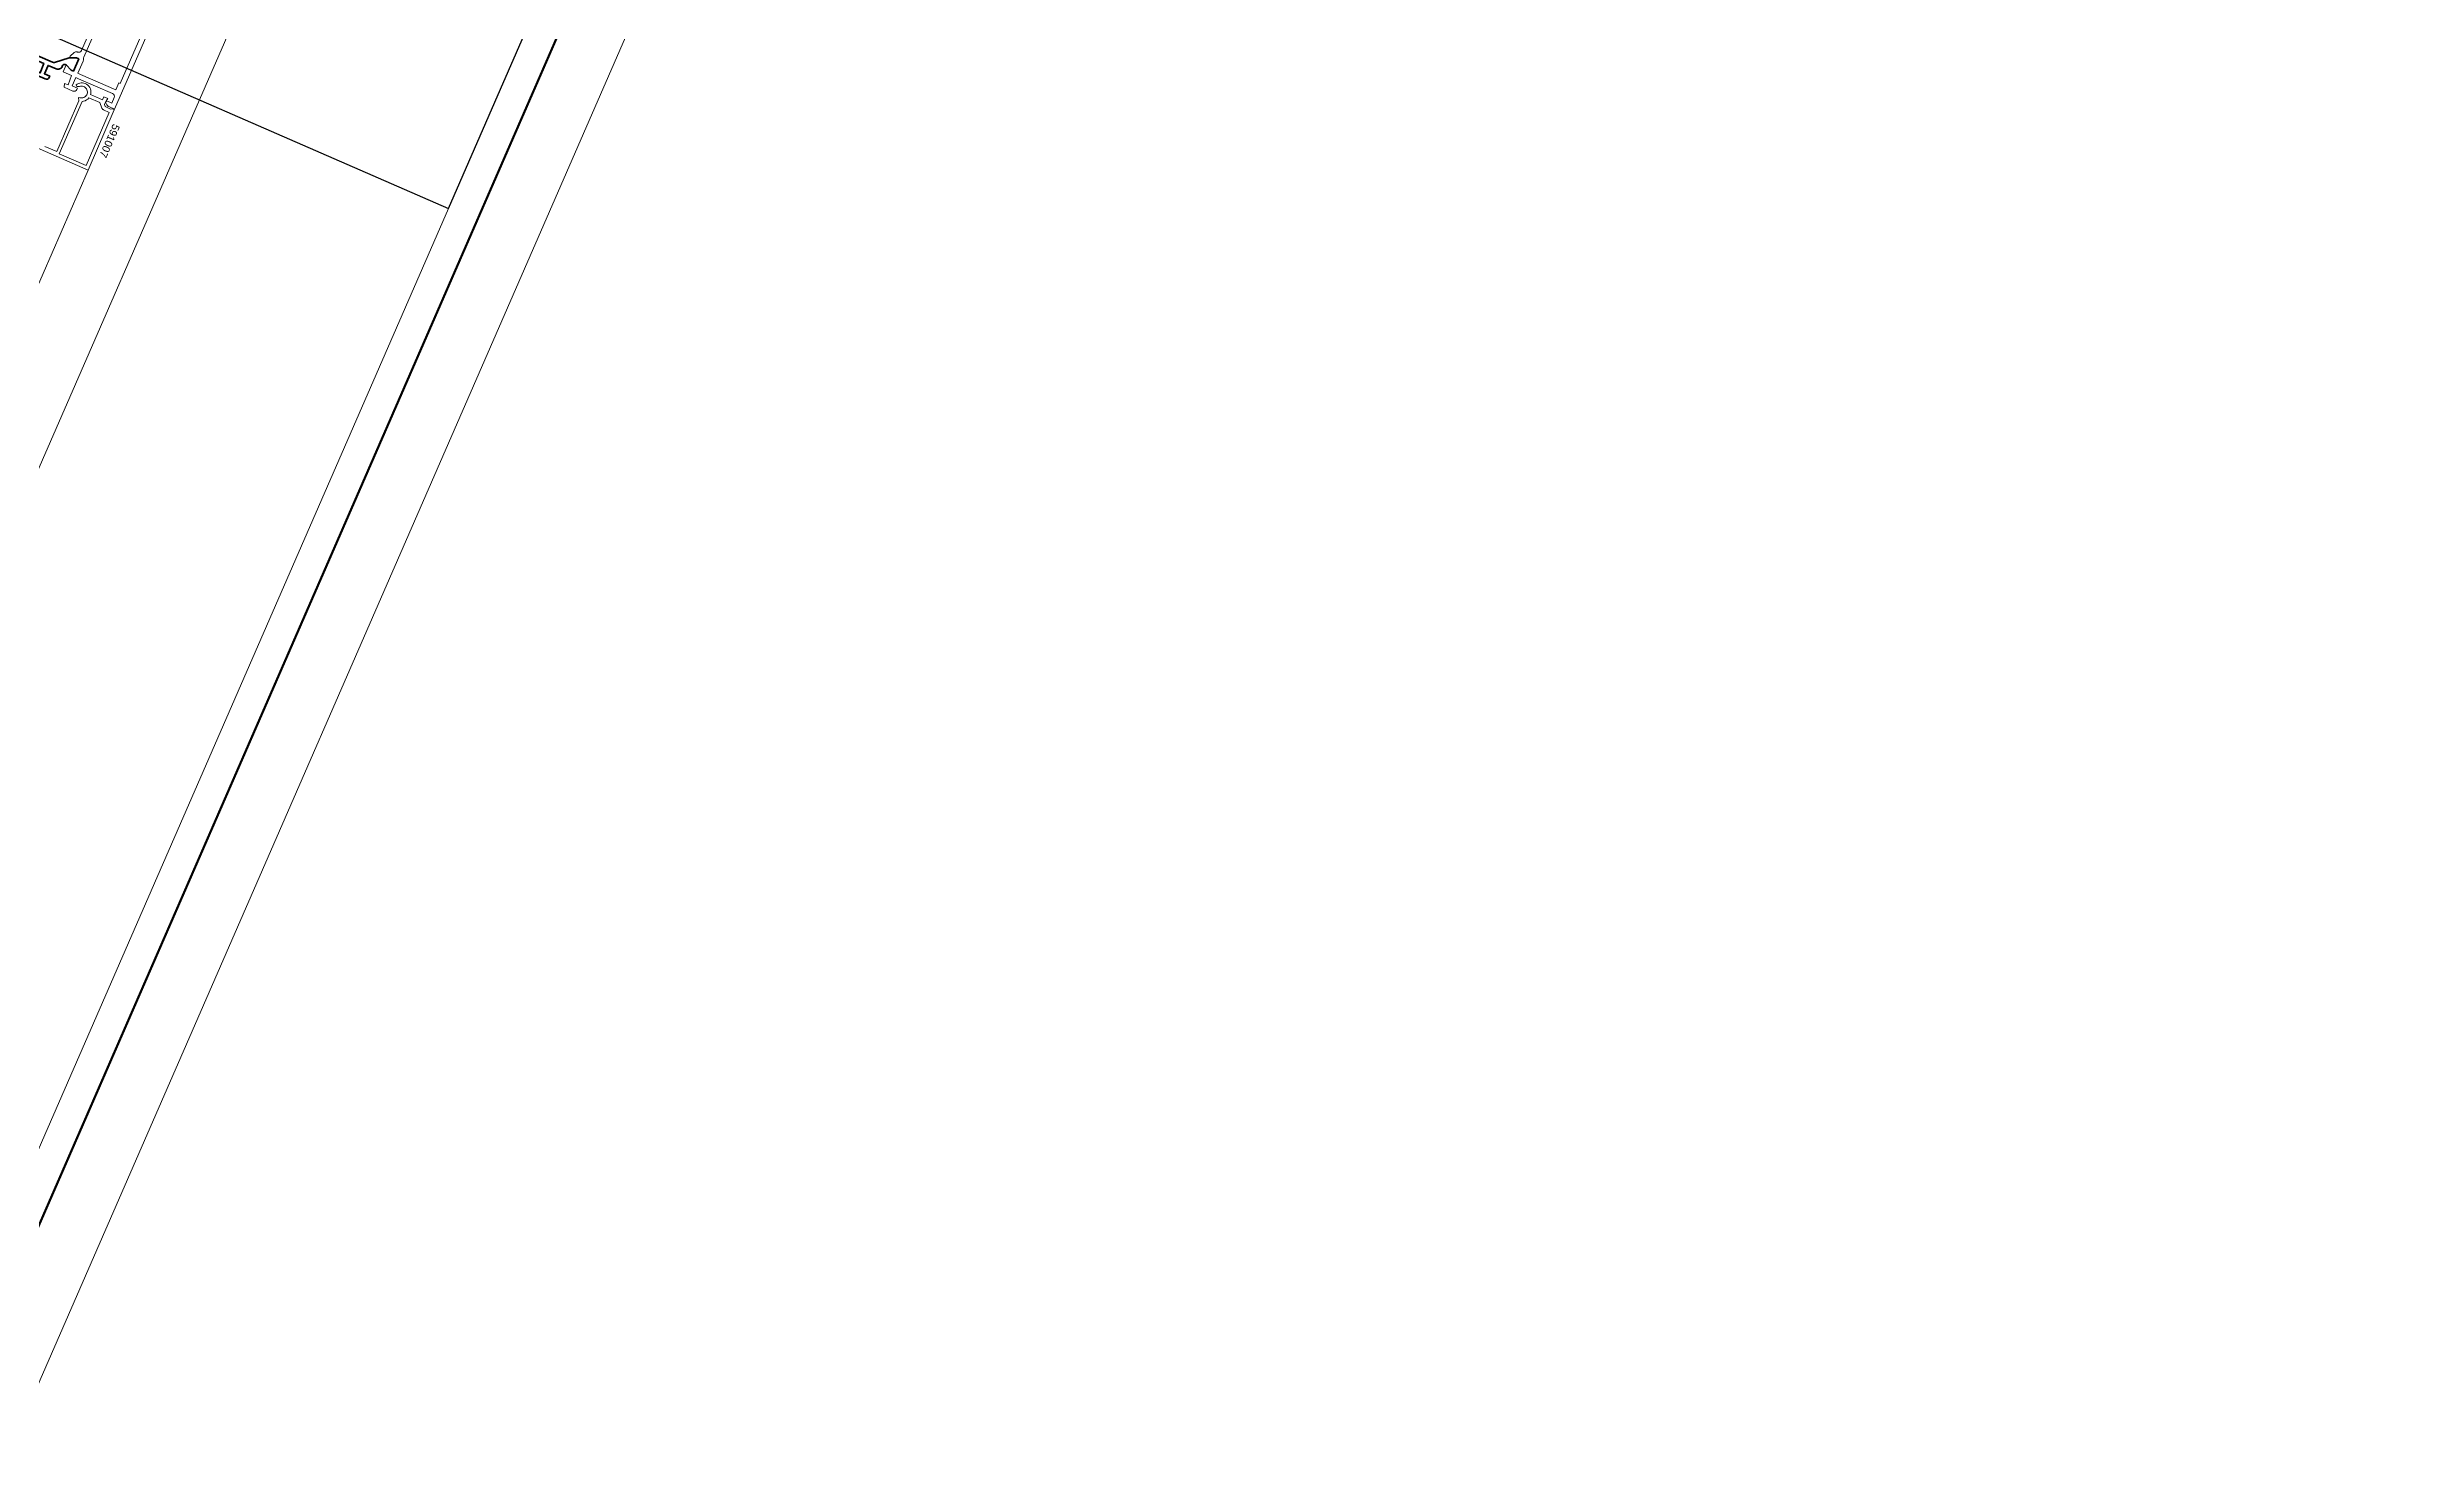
# Model space of a CAD drawing. Header units: millimetres. Extents: x -37281 to 954596, y -59787 to 956680.
# Drawn here: x 4876 to 5658, y -16921 to -16462 of the extents above; entities that cross this region are included whole.
import ezdxf
from ezdxf.enums import TextEntityAlignment as Align

# ---------------------------------------------------------------- set-up
doc = ezdxf.new("R2010")
doc.units = ezdxf.units.MM
doc.header["$MEASUREMENT"] = 0
doc.linetypes.add('Double Dashed', pattern=[1093.611073, 529.166651, -211.666656, 141.111112, -211.666656])
for name, color, linetype, lineweight in [('0_Pen_No__2', 8, 'Continuous', 15), ('0_Pen_No__6', 7, 'Continuous', 35), ('0_Pen_No__7', 7, 'Continuous', 35), ('0_Pen_No__9', 7, 'Continuous', 13), ('New_A-25-M_Curtain_Wall_Pen_No__90', 8, 'Continuous', 20), ('New_A-25-M_Wall_Ext_Pen_No__87', 8, 'Continuous', 20), ('New_ArchiCAD Windows_Pen_No__3', 7, 'Continuous', 18)]:
    doc.layers.add(name, color=color, linetype=linetype, lineweight=lineweight)
for name, color, linetype, lineweight, true_color in [('0_Pen_No__40', 7, 'Continuous', 35, 0x2a2a2a), ('New_A-15-MG_Structural_Grid_Phase_2_Pen_No__222', 7, 'Continuous', 13, 0x65af33), ('New_ArchiCAD Windows_Pen_No__23', 7, 'Continuous', 30, 0x2a2a2a)]:
    doc.layers.add(name, color=color, linetype=linetype, lineweight=lineweight, true_color=true_color)
for name, color, linetype in [('New_A-15-MG_Structural_Grid_Phase_2', 7, 'Continuous'), ('New_A-25-M_Curtain_Wall', 7, 'Continuous'), ('New_A-25-M_Wall_Ext', 7, 'Continuous'), ('New_ArchiCAD Windows', 7, 'Continuous')]:
    doc.layers.add(name, color=color, linetype=linetype)
doc.styles.add('GENERATED_STYLE_3', font='')
doc.styles.add('GENERATED_STYLE_4', font='')
doc.styles.get('GENERATED_STYLE_3').set_extended_font_data('Arial')
doc.styles.get('GENERATED_STYLE_4').set_extended_font_data('Swis721 BT')

# ---------------------------------------------------------------- blocks, each defined once
blk = doc.blocks.new('Wall_2_3', base_point=(10092.6, -4631.3))
at = {"layer": 'New_A-25-M_Wall_Ext_Pen_No__87', "linetype": 'Continuous', "flags": 128}
blk.add_lwpolyline([(2234.14, -22653.24), (10092.6, -4631.3)], dxfattribs=at)
blk = doc.blocks.new('Triple Window 19[13]_3')
at = {"layer": 'New_ArchiCAD Windows_Pen_No__23', "linetype": 'Continuous'}
for p, q in [((5025.85, -16475.33), (5043.03, -16435.92)), ((4834.5, -16438.81), (5008.66, -16514.75)), ((5008.66, -16514.75), (5025.85, -16475.33))]:
    blk.add_line(p, q, dxfattribs=at)
at = {"layer": 'New_ArchiCAD Windows_Pen_No__3', "linetype": 'Continuous'}
for p, q in [((5414.73, -15608.52), (4475.43, -17762.63)), ((4671.11, -17288.86), (5008.66, -16514.75))]:
    blk.add_line(p, q, dxfattribs=at)
blk = doc.blocks.new('Wall_139_3', base_point=(10165.92, -4712.54))
at = {"layer": 'New_ArchiCAD Windows', "color": 251, "linetype": 'Continuous', "lineweight": 20, "true_color": 0x606060}
blk.add_blockref('Triple Window 19[13]_3', (0, 0), dxfattribs=at)
blk = doc.blocks.new('Beam_4_3', base_point=(10000.93, -4591.33))
at = {"layer": 'New_A-25-M_Curtain_Wall_Pen_No__90', "linetype": 'Continuous'}
blk.add_line((10203.2, -4679.52), (2344.74, -22701.46), dxfattribs=at)
blk = doc.blocks.new('Standard grid marker[50]_3', base_point=(15837.01, -20956.13))
at = {"layer": 'New_A-15-MG_Structural_Grid_Phase_2_Pen_No__222', "linetype": 'Double Dashed'}
blk.add_line((15190.69, -20674.3), (-13615.03, -8113.58), dxfattribs=at)
at = {"layer": 'New_A-15-MG_Structural_Grid_Phase_2_Pen_No__222', "style": 'GENERATED_STYLE_4'}
for tag, p in [('AC_MarkerText_1_1', (-14719.67, -7588.51)), ('AC_MarkerText_1_0', (16295.33, -21112.59))]:
    blk.add_attdef(tag, text='', height=350, rotation=336.44041, dxfattribs=at).set_placement(p, align=Align.MIDDLE_CENTER)

msp = doc.modelspace()

# ---------------------------------------------------------------- linework, layer by layer
at = {"layer": '0_Pen_No__2', "linetype": 'Continuous', "flags": 128}
for points in [[(4920.8, -16386.33), (4887.54, -16462.59, -0.414214), (4886.23, -16463.11), (4886.18, -16463.09, 0.294108), (4885.11, -16463.26), (4883.79, -16464.45), (4883.51, -16465.09), (4885.93, -16465.05), (4886.66, -16465.37), (4884.9, -16469.4), (4884.17, -16469.08), (4882.55, -16467.29), (4881.51, -16469.67), (4884.26, -16470.87), (4883.14, -16473.98), (4881.95, -16473.46), (4881.87, -16474.73), (4884.75, -16475.99, 0.414214), (4886.07, -16475.48), (4886.27, -16475.02), (4884.53, -16474.26), (4885.73, -16471.51), (4886.63, -16471.9), (4897.83, -16476.78, -0.414214), (4898.34, -16478.1), (4897.55, -16479.93), (4895.9, -16479.22), (4895.5, -16479.6), (4895.7, -16480.13, 0.198912), (4896.77, -16481.23), (4898.5, -16481.99), (4942.47, -16381.16)], [(4888.24, -16465.25, -0.112281), (4888.32, -16464.82), (4922.96, -16385.38, -0.112281), (4923.22, -16385.02, 0.112281), (4923.76, -16384.29), (4925.5, -16380.3), (4938.06, -16385.78), (4937.06, -16388.07), (4937.52, -16388.27), (4900.34, -16473.52), (4899.88, -16473.32), (4898.89, -16475.61), (4887.2, -16470.52)], [(4887.2, -16470.52), (4886.33, -16470.13), (4888.07, -16466.15, 0.112281), (4888.24, -16465.25)]]:
    msp.add_lwpolyline(points, format="xyb", dxfattribs=at)
for points in [[(4885.98, -16474.49), (4885.78, -16473.96), (4886.16, -16473.69), (4886.56, -16473.49), (4887, -16473.34), (4887.45, -16473.27), (4887.91, -16473.26), (4888.37, -16473.33), (4888.8, -16473.46), (4889.25, -16473.7), (4889.66, -16474.01), (4890, -16474.39), (4890.28, -16474.81), (4890.49, -16475.28), (4890.62, -16475.77), (4890.66, -16476.28), (4890.63, -16476.79), (4890.57, -16477.17), (4894.51, -16478.89), (4894.95, -16477.89), (4896.23, -16478.44), (4896.07, -16478.81), (4895.89, -16478.73), (4895.13, -16480.47), (4895.39, -16481.13), (4897.18, -16481.91), (4898.09, -16481.81), (4898.4, -16482.23), (4889.73, -16502.12), (4872.13, -16494.44)], [(4879.42, -16495.99), (4886.73, -16479.22), (4886.6, -16478.06), (4887.03, -16478.18), (4887.36, -16478.24), (4887.69, -16478.25), (4888.02, -16478.2), (4888.34, -16478.09), (4888.63, -16477.94), (4888.89, -16477.73), (4889.12, -16477.48), (4889.3, -16477.2), (4889.42, -16476.89), (4889.5, -16476.57), (4889.51, -16476.24), (4889.47, -16475.9), (4889.38, -16475.59), (4889.23, -16475.29), (4889.03, -16475.02), (4888.79, -16474.79), (4888.52, -16474.6), (4888.21, -16474.46), (4887.89, -16474.38), (4887.56, -16474.35), (4887.22, -16474.38), (4886.9, -16474.47), (4885.98, -16474.49)], [(4875.5, -16494.28), (4879.42, -16495.99)]]:
    msp.add_lwpolyline(points, dxfattribs=at)
msp.add_lwpolyline([(4880.21, -16496.66), (4889.11, -16500.54), (4896.74, -16483.03), (4894.83, -16482.2), (4894.69, -16482.12), (4894.57, -16482.03), (4894.46, -16481.92), (4894.37, -16481.79), (4894.3, -16481.65), (4893.57, -16479.79), (4889.99, -16478.23), (4889.63, -16478.61), (4889.22, -16478.93), (4888.75, -16479.17), (4888.26, -16479.32), (4887.74, -16479.4)], close=True, dxfattribs=at)
at = {"layer": '0_Pen_No__40', "linetype": 'Continuous'}
msp.add_line((9735.36, -5700.74), (2596.69, -22071.98), dxfattribs=at)
at = {"layer": '0_Pen_No__6', "linetype": 'Continuous', "flags": 128}
msp.add_lwpolyline([(4864.27, -16460.52), (4877.95, -16466.48, 0.176327), (4878.64, -16466.53), (4883.52, -16465.07), (4885.93, -16465.05), (4886.66, -16465.37), (4884.9, -16469.4), (4884.17, -16469.08), (4882.55, -16467.29, 0.414214), (4881.23, -16467.8), (4881.19, -16467.9, -0.414214), (4879.22, -16468.67), (4876.56, -16467.51), (4875.36, -16470.26), (4877.1, -16471.02), (4876.9, -16471.48, -0.414214), (4875.59, -16472), (4872.7, -16470.74), (4872.78, -16469.46), (4873.98, -16469.99), (4875.09, -16466.87), (4861.8, -16461.08, -0.414214)], format="xyb", dxfattribs=at)
at = {"layer": '0_Pen_No__9', "linetype": 'Continuous'}
msp.add_line((4889.73, -16502.12), (4710.54, -16913.04), dxfattribs=at)

# ---------------------------------------------------------------- block references
at = {"layer": 'New_A-15-MG_Structural_Grid_Phase_2', "color": 8, "linetype": 'Continuous', "lineweight": 15}
msp.add_blockref('Standard grid marker[50]_3', (15837.01, -20956.13), dxfattribs=at)
at = {"layer": 'New_A-25-M_Curtain_Wall', "color": 8, "lineweight": 20}
msp.add_blockref('Beam_4_3', (10000.93, -4591.33), dxfattribs=at)
at = {"layer": 'New_A-25-M_Wall_Ext', "color": 250, "lineweight": 50, "true_color": 0x2a2a2a}
for name, p in [('Wall_139_3', (10165.92, -4712.54)), ('Wall_2_3', (10092.6, -4631.3))]:
    msp.add_blockref(name, p, dxfattribs=at)

# ---------------------------------------------------------------- texts
at = {"layer": '0_Pen_No__7', "linetype": 'Continuous', "insert": (4898.01, -16486.59), "char_height": 2.5, "attachment_point": 7, "rotation": 246.44041, "style": 'GENERATED_STYLE_3'}
msp.add_mtext('\\A1;{\\fArial|b0|i0|c0|p34;591007}', dxfattribs=at)

doc.saveas('drawing.dxf')
